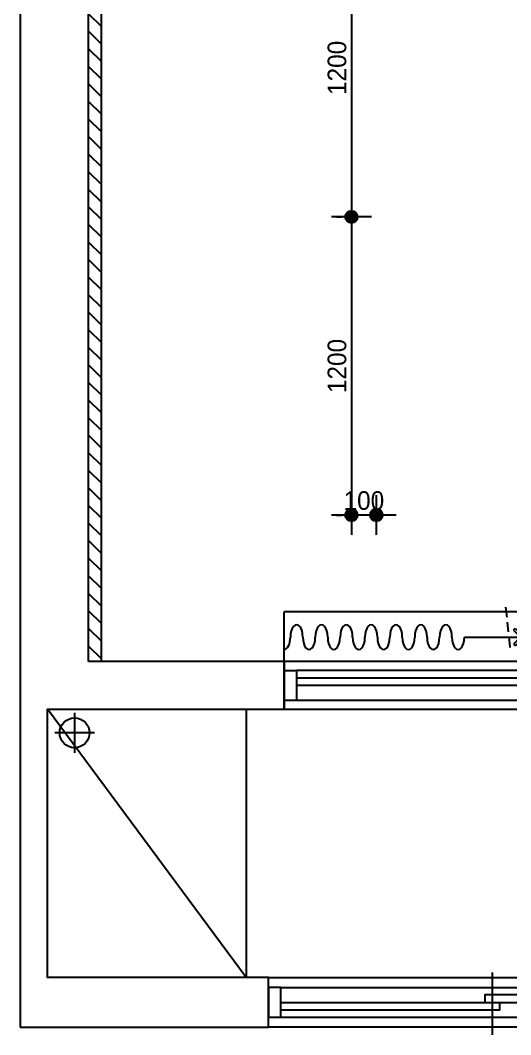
# Model space of a CAD drawing. Header units: inches. Extents: x 15866 to 103813, y -56635 to -28561.
# Drawn here: x 41139 to 43112, y -41705 to -37621 of the extents above; entities that cross this region are included whole.
import ezdxf

# ---------------------------------------------------------------- set-up
doc = ezdxf.new("R2010")
doc.units = ezdxf.units.IN
doc.header["$LTSCALE"] = 50
doc.header["$MEASUREMENT"] = 0
doc.linetypes.add('DH-HID2', pattern=[1.2, 0.8, -0.4])
for name, color, linetype in [('01. F-소품', 3, 'Continuous'), ('04-WIN', 4, 'Continuous'), ('06-FUR', 6, 'Continuous'), ('07-DIM WAL', 5, 'Continuous'), ('2-con', 2, 'Continuous'), ('3.기호.계단선', 30, 'Continuous'), ('CEIL-LIGHT', 7, 'Continuous'), ('FU-FURM', 251, 'DH-HID2'), ('RC-LIGHT', 7, 'Continuous')]:
    doc.layers.add(name, color=color, linetype=linetype)
doc.styles.add('스타일1', font='HY울릉도M.TTF')
doc.dimstyles.new('30', dxfattribs={"dimscale": 30, "dimtxt": 2.5, "dimasz": 2.5, "dimexe": 1.25, "dimexo": 2, "dimtad": 1, "dimdec": 0, "dimtxsty": '스타일1', "dimblk": 'DOTSMALL', "dimcen": 2.5, "dimclrd": 1, "dimclre": 1, "dimclrt": 7, "dimadec": 0, "dimazin": 0, "dimtfac": 1, "dimtdec": 0, "dimtix": 1, "dimtmove": 0, "dimatfit": 3, "dimldrblk": 'DOTSMALL', "dimfxl": 1.25, "dimarcsym": 0})

# ---------------------------------------------------------------- blocks, each defined once
blk = doc.blocks.new('vudausewh')
at = {"layer": '04-WIN'}
for points in [[(23401, -40202.6), (20701, -40202.6), (20701, -40394.6), (23401, -40394.6)], [(20638, -41474.6), (23726, -41474.6), (23726, -41674.6), (20638, -41674.6)]]:
    blk.add_lwpolyline(points, close=True, dxfattribs=at)
at = {"layer": '2-con'}
for p, q in [((19639, -30697.6), (19639, -41674.6)), ((19914, -40202.6), (19914, -35262.6)), ((20701, -40202.6), (19914, -40202.6)), ((20701, -40394.6), (20701, -40202.6)), ((19748, -41474.6), (19748, -40394.6)), ((19748, -40394.6), (20701, -40394.6)), ((20638, -41474.6), (19748, -41474.6)), ((20638, -41674.6), (20638, -41474.6)), ((19639, -41674.6), (20638, -41674.6))]:
    blk.add_line(p, q, dxfattribs=at)
blk = doc.blocks.new('cjswjdej')
at = {"layer": '3.기호.계단선'}
h = blk.add_hatch(dxfattribs=at)
h.set_pattern_fill('_USER', color=256, scale=50, angle=135, pattern_type=0)
h.set_pattern_definition([(135, (22164.73, -61266.545), (-35.35534, -35.35534), [])])
h.paths.add_polyline_path([(41414, -40202.6), (41414, -35262.6), (41464, -35262.6), (41464, -40202.6)])
at = {"color": 8}
for p, q in [((41357.5, -40409.2), (41357.5, -40569.2)), ((41437.5, -40489.2), (41277.5, -40489.2))]:
    blk.add_line(p, q, dxfattribs=at)
blk.add_circle((41357.5, -40489.2), 60, dxfattribs=at)
at = {"layer": '04-WIN', "color": 8}
for p, q in [((44851, -40238.6), (42251, -40238.6)), ((44851, -40358.6), (42251, -40358.6)), ((43038, -41454.6), (43038, -41704.6)), ((42188, -41514.6), (45176, -41514.6)), ((42188, -41574.6), (43008, -41574.6)), ((42188, -41634.6), (45176, -41634.6))]:
    blk.add_line(p, q, dxfattribs=at)
for points in [[(42251, -40358.6), (42201, -40358.6), (42201, -40238.6), (42251, -40238.6)], [(42188, -41634.6), (42188, -41514.6), (42138, -41514.6), (42138, -41634.6)]]:
    blk.add_lwpolyline(points, close=True, dxfattribs=at)
for points in [[(42251, -40268.6), (43581, -40268.6), (43581, -40298.6), (42251, -40298.6)], [(45176, -41544.6), (43008, -41544.6), (43008, -41574.6), (45176, -41574.6)], [(42188, -41604.6), (43068, -41604.6), (43068, -41574.6)]]:
    blk.add_lwpolyline(points, dxfattribs=at)
at = {"layer": '06-FUR', "color": 8}
blk.add_lwpolyline([(42048, -41474.6), (41248, -41474.6), (41248, -40394.6), (42048, -40394.6), (42048, -41474.6), (41248, -40394.6)], dxfattribs=at)
at = {"layer": '3.기호.계단선'}
blk.add_lwpolyline([(41414, -40202.6), (41414, -35262.6), (41464, -35262.6), (41464, -40202.6)], close=True, dxfattribs=at)
at = {"layer": 'FU-FURM', "color": 8}
for p, q in [((43091.8, -39983.7), (43109.8, -40146.3)), ((43109.8, -40146.3), (43109.8, -40140.3))]:
    blk.add_line(p, q, dxfattribs=at)
blk.add_blockref('vudausewh', (21500, 0))
blk = doc.blocks.new('FFSFDF')
at = {"layer": '01. F-소품'}
blk.add_hatch(color=8, dxfattribs=at).paths.add_polyline_path([(1567672.9, 1746751.1), (1567679.9, 1746744.1), (1567715.3, 1746779.4), (1567679.9, 1746814.8), (1567672.9, 1746807.7), (1567701.2, 1746779.4)])
at = {"layer": '01. F-소품', "color": 8}
for p, q in [((1567672.9, 1746807.7), (1567679.9, 1746814.8)), ((1567474.8, 1746779.4), (1567701.2, 1746779.4)), ((1567672.9, 1746751.1), (1567679.9, 1746744.1))]:
    blk.add_line(p, q, dxfattribs=at)
for points in [[(1567672.9, 1746807.7), (1567701.2, 1746779.4), (1567672.9, 1746751.1)], [(1567679.9, 1746814.8), (1567715.3, 1746779.4), (1567679.9, 1746744.1)]]:
    blk.add_lwpolyline(points, dxfattribs=at)
for centre, start_param, end_param in [((1566799.8, 1746779.4), 1.570796, 4.712389), ((1566899.8, 1746779.4), 1.570796, 4.712389), ((1566999.8, 1746779.4), 1.570796, 4.712389), ((1567099.8, 1746779.4), 1.570796, 4.712389), ((1567199.8, 1746779.4), 1.570796, 4.712389), ((1567299.8, 1746779.4), 1.570796, 4.712389), ((1567399.8, 1746779.4), 1.570796, 4.712389), ((1566749.8, 1746779.4), 6.283185, 7.853982), ((1566849.8, 1746779.4), 4.712389, 7.853982), ((1566949.8, 1746779.4), 4.712389, 7.853982), ((1567049.8, 1746779.4), 4.712389, 7.853982), ((1567149.8, 1746779.4), 4.712389, 7.853982), ((1567249.8, 1746779.4), 4.712389, 7.853982), ((1567349.8, 1746779.4), 4.712389, 7.853982), ((1567449.8, 1746779.4), 4.712389, 7.853982)]:
    blk.add_ellipse(centre, major_axis=(0, -50), ratio=0.5, start_param=start_param, end_param=end_param, dxfattribs=at)
blk = doc.blocks.new('1')
at = {"linetype": 'Continuous'}
h = blk.add_hatch(color=4, dxfattribs=at)
h.dxf.hatch_style = 1
edge = h.paths.add_edge_path()
edge.add_arc((11539653.5, -14273503.8), 37.5, 0, 360)
at = {"color": 1, "linetype": 'Continuous'}
for p, q in [((11539653.5, -14273637.1), (11539653.5, -14273370.5)), ((11539520.2, -14273503.8), (11539786.8, -14273503.8))]:
    blk.add_line(p, q, dxfattribs=at)
at = {"color": 4, "linetype": 'Continuous'}
for radius in [41.5, 37.5]:
    blk.add_circle((11539653.5, -14273503.8), radius, dxfattribs=at)
blk = doc.blocks.new('_DOTSMALL')
at = {"color": 0, "linetype": 'ByBlock', "const_width": 0.5}
blk.add_lwpolyline([(-0.0625, 0, 1), (0.0625, 0, 1)], format="xyb", close=True, dxfattribs=at)
blk = doc.blocks.new('*D233')
at = {"layer": '07-DIM WAL', "color": 1, "lineweight": -2, "transparency": 16777216}
for p, q in [((42471.5, -39552.6), (42471.5, -39575.1)), ((42571.5, -39552.6), (42571.5, -39575.1)), ((42646.5, -39612.6), (42396.5, -39612.6))]:
    blk.add_line(p, q, dxfattribs=at)
at = {"layer": 'Defpoints', "color": 0, "transparency": 16777216}
for p in [(42471.5, -39612.6), (42471.5, -39612.6), (42571.5, -39612.6)]:
    blk.add_point(p, dxfattribs=at)
at = {"layer": '07-DIM WAL', "color": 1, "lineweight": -2, "transparency": 16777216, "xscale": 75, "yscale": 75, "zscale": 75}
blk.add_blockref('_DOTSMALL', (42471.5, -39612.6), dxfattribs=at)
at = {"layer": '07-DIM WAL', "color": 1, "lineweight": -2, "transparency": 16777216, "xscale": 75, "yscale": 75, "zscale": 75, "rotation": 180}
blk.add_blockref('_DOTSMALL', (42571.5, -39612.6), dxfattribs=at)
at = {"layer": '07-DIM WAL', "color": 7, "transparency": 16777216, "insert": (42521.5, -39554.8), "char_height": 75, "attachment_point": 5, "style": '스타일1'}
blk.add_mtext('100', dxfattribs=at)
blk = doc.blocks.new('*D237')
at = {"layer": '07-DIM WAL', "color": 1, "lineweight": -2, "transparency": 16777216}
for p, q in [((42411.5, -37212.6), (42434, -37212.6)), ((42471.5, -37212.6), (42471.5, -38412.6)), ((42411.5, -38412.6), (42434, -38412.6))]:
    blk.add_line(p, q, dxfattribs=at)
at = {"layer": 'Defpoints', "color": 0, "transparency": 16777216}
for p in [(42471.5, -37212.6), (42471.5, -38412.6), (42471.5, -38412.6)]:
    blk.add_point(p, dxfattribs=at)
at = {"layer": '07-DIM WAL', "color": 1, "lineweight": -2, "transparency": 16777216, "xscale": 75, "yscale": 75, "zscale": 75}
for p, rotation in [((42471.5, -37212.6), 90), ((42471.5, -38412.6), 270)]:
    blk.add_blockref('_DOTSMALL', p, dxfattribs=dict(at, rotation=rotation))
at = {"layer": '07-DIM WAL', "color": 7, "transparency": 16777216, "insert": (42413.7, -37812.6), "char_height": 75, "attachment_point": 5, "rotation": 90, "style": '스타일1'}
blk.add_mtext('1200', dxfattribs=at)
blk = doc.blocks.new('*D238')
at = {"layer": '07-DIM WAL', "color": 1, "lineweight": -2, "transparency": 16777216}
for p, q in [((42411.5, -38412.6), (42434, -38412.6)), ((42471.5, -38412.6), (42471.5, -39612.6)), ((42411.5, -39612.6), (42434, -39612.6))]:
    blk.add_line(p, q, dxfattribs=at)
at = {"layer": 'Defpoints', "color": 0, "transparency": 16777216}
for p in [(42471.5, -38412.6), (42471.5, -39612.6), (42471.5, -39612.6)]:
    blk.add_point(p, dxfattribs=at)
at = {"layer": '07-DIM WAL', "color": 1, "lineweight": -2, "transparency": 16777216, "xscale": 75, "yscale": 75, "zscale": 75}
for p, rotation in [((42471.5, -38412.6), 90), ((42471.5, -39612.6), 270)]:
    blk.add_blockref('_DOTSMALL', p, dxfattribs=dict(at, rotation=rotation))
at = {"layer": '07-DIM WAL', "color": 7, "transparency": 16777216, "insert": (42413.7, -39012.6), "char_height": 75, "attachment_point": 5, "rotation": 90, "style": '스타일1'}
blk.add_mtext('1200', dxfattribs=at)

msp = doc.modelspace()

# ---------------------------------------------------------------- linework, layer by layer
at = {"layer": 'CEIL-LIGHT'}
for p in [(44901, -40002.6), (42201, -40202.6)]:
    msp.add_line(p, (42201, -40002.6), dxfattribs=at)

# ---------------------------------------------------------------- block references
msp.add_blockref('cjswjdej', (0, 0))
at = {"color": 0}
msp.add_blockref('FFSFDF', (-1524548.8, -1786883.5), dxfattribs=at)
at = {"layer": 'RC-LIGHT', "xscale": 0.6024096385271789, "yscale": 0.6024096385271789, "zscale": 0.6024096385271789, "rotation": 179.9999999999999}
for p in [(6994070, -8636908.8), (6994070, -8638108.8), (6994170, -8638108.8)]:
    msp.add_blockref('1', p, dxfattribs=at)

# ---------------------------------------------------------------- dimensions: what is measured, and where the dimension line sits
at = {"layer": '07-DIM WAL'}
for base, p1, p2, picture, middle in [((42471.5, -38412.6), (42471.5, -37212.6), (42471.5, -38412.6), '*D237', (42413.7, -37812.6)), ((42471.5, -39612.6), (42471.5, -38412.6), (42471.5, -39612.6), '*D238', (42413.7, -39012.6))]:
    dim = msp.add_linear_dim(base=base, p1=p1, p2=p2, angle=90, dimstyle='30', dxfattribs=at)
    dim.commit()
    dim.dimension.update_dxf_attribs({"geometry": picture, "text_midpoint": middle})
dim = msp.add_linear_dim(base=(42471.5, -39612.6), p1=(42571.5, -39612.6), p2=(42471.5, -39612.6), dimstyle='30', dxfattribs=at)
dim.commit()
dim.dimension.update_dxf_attribs({"geometry": '*D233', "text_midpoint": (42521.5, -39554.8)})

doc.saveas('drawing.dxf')
